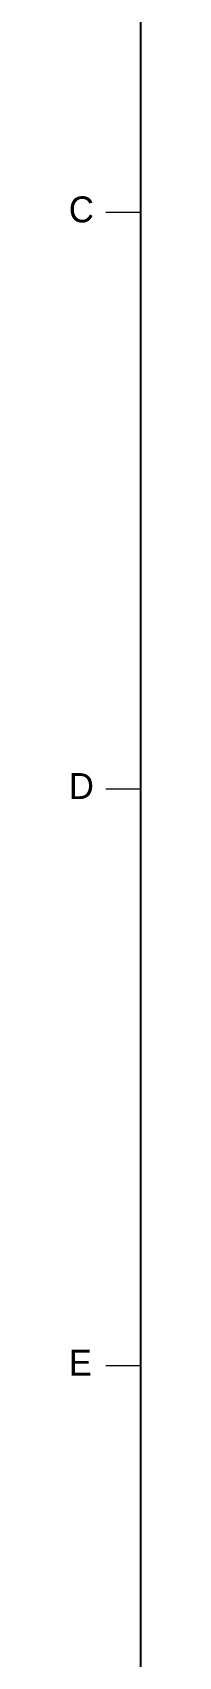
# Model space of a CAD drawing. Header units: millimetres. Extents: x 10 to 821, y 12 to 580.
# Drawn here: x 29.4 to 35.5, y 298.8 to 439.6 of the extents above; entities that cross this region are included whole.
import ezdxf
from ezdxf.enums import TextEntityAlignment as Align

# ---------------------------------------------------------------- set-up
doc = ezdxf.new("R2010")
doc.units = ezdxf.units.MM
doc.layers.add('図面枠B6M', color=7, linetype='Continuous')
doc.styles.add('HG丸ｺﾞｼｯｸM-PRO', font='')
doc.styles.get('HG丸ｺﾞｼｯｸM-PRO').set_extended_font_data('HG丸ｺﾞｼｯｸM-PRO')

# ---------------------------------------------------------------- blocks, each defined once
blk = doc.blocks.new('BLKF023')
at = {"layer": '図面枠B6M', "color": 2, "linetype": 'Continuous', "lineweight": 25}
blk.add_line((35.5, 574), (35.5, 20), dxfattribs=at)
at = {"layer": '図面枠B6M', "color": 4, "linetype": 'Continuous', "lineweight": 13}
for p, q in [((32.5, 424), (35.5, 424)), ((32.5, 374), (35.5, 374)), ((32.5, 324), (35.5, 324))]:
    blk.add_line(p, q, dxfattribs=at)
at = {"layer": '図面枠B6M', "color": 4, "linetype": 'Continuous', "lineweight": 13, "style": 'HG丸ｺﾞｼｯｸM-PRO'}
for s, width, p in [('C', 1.001214, (29.29, 422.45)), ('D', 1.002334, (29.29, 372.45)), ('E', 1.001589, (29.29, 322.45))]:
    blk.add_text(s, height=2.25, dxfattribs=dict(at, width=width)).set_placement(p, align=Align.BOTTOM_LEFT)

msp = doc.modelspace()

# ---------------------------------------------------------------- block references
at = {"layer": '図面枠B6M', "color": 4, "linetype": 'Continuous', "lineweight": 13}
msp.add_blockref('BLKF023', (0, 0), dxfattribs=at)

doc.saveas('drawing.dxf')
